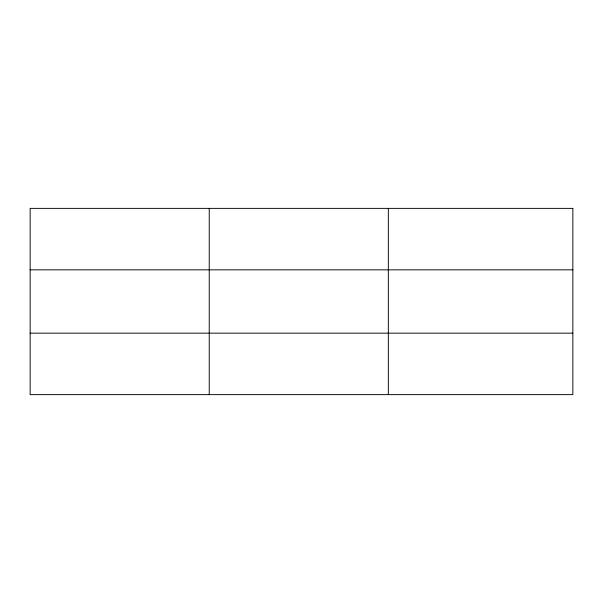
<?xml version="1.0" encoding="UTF-8"?>
<svg xmlns="http://www.w3.org/2000/svg" width="603" height="603" viewBox="0 0 603 603"><rect width="100%" height="100%" fill="white"/><g stroke="black" fill="none" stroke-linecap="round" stroke-linejoin="round"><path stroke-width="0.9" d="M209.241 394.626L209.241 208.374M388.332 394.626L388.332 208.374M30.15 269.835L572.85 269.835M30.15 333.165L572.85 333.165M572.85 208.374L572.85 394.626L30.15 394.626L30.15 208.374L572.85 208.374"/></g></svg>
